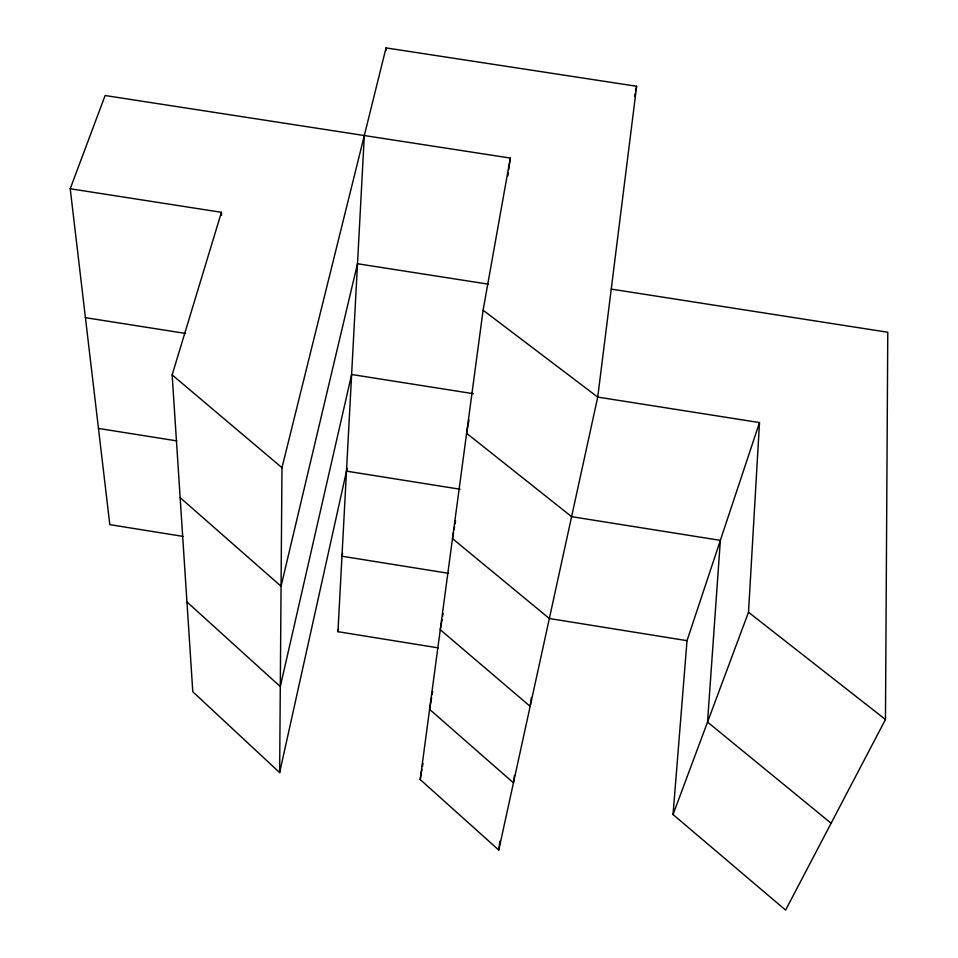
<?xml version="1.0" encoding="UTF-8"?>
<svg xmlns="http://www.w3.org/2000/svg" width="958" height="958" viewBox="0 0 958 958"><rect width="100%" height="100%" fill="white"/><g stroke="black" fill="none" stroke-linecap="round" stroke-linejoin="round"><path stroke-width="1.44" d="M182.942 536.372L109.811 524.637L70.221 188.75L105.117 95.525L510.303 158.07L483.107 310.212L597.732 397.091L759.502 422.574L687.018 640.663L673.043 814.54L785.596 910.1L885.467 719.494L887.779 332.246L611.252 289.1M70.221 188.75L221.418 212.305L172.153 374.901L192.798 691.76L279.64 772.591L281.975 467.684L386.038 47.9L636.639 86.268L597.732 397.091L498.759 850.045L420.191 779.537L483.107 310.212M438.189 647.871L337.958 631.693L364.315 135.533M673.043 814.54L748.509 612.258L759.502 422.574M385.846 50.882L386.038 47.9M531.367 697.46L530.157 706.345L440.273 629.729L442.057 619.419M507.86 175.769L508.267 172.823M508.674 169.865L510.303 158.07M514.458 775.441L513.44 782.83L429.603 709.363L431.627 697.592M498.759 850.045L499.992 841.184M420.191 779.537L421.951 769.238M422.454 766.304L422.957 763.358M432.13 694.646L432.633 691.7M453.517 532.708L452.487 538.6L549.341 618.521L687.018 640.663M454.032 529.762L454.547 526.828M455.062 523.882L455.577 520.936M442.572 616.485L443.075 613.539M468.941 420.059L466.606 433.291L571.603 516.661L720.356 540.36L707.531 722.081L831.113 823.233M634.567 96.507L635.154 93.573M635.753 90.651L636.639 86.268M337.958 631.693L338.569 628.795M342.605 553.305L341.97 556.227L448.524 573.315M279.64 772.591L347.131 468.258M488.388 284.179L357.502 263.737L281.065 586.236L180.14 497.609M85.418 317.661L185.457 333.42M473.288 393.69L351.622 374.494L280.299 686.575L186.942 601.947M98.47 428.43L176.727 440.884M346.485 471.144L460.079 489.227M748.509 612.258L885.467 719.494M172.153 374.901L281.975 467.684M221.418 212.305L221.514 215.263"/></g></svg>
